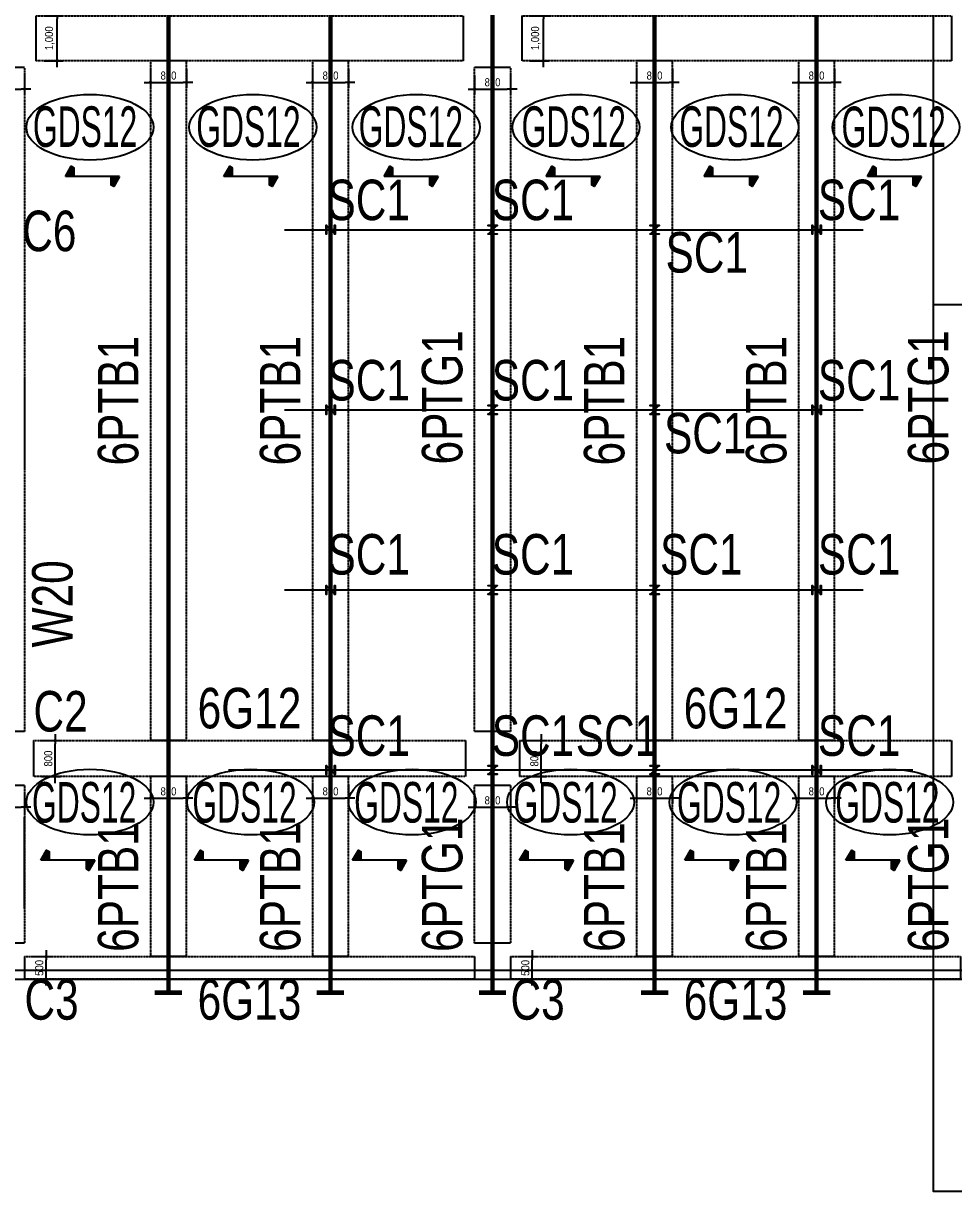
# Model space of a CAD drawing. Header units: millimetres. Extents: x -56296 to 178446, y 64950 to 153500.
# Drawn here: x 145929 to 166600, y 102485 to 128436 of the extents above; entities that cross this region are included whole.
import ezdxf
from ezdxf.enums import TextEntityAlignment as Align

# ---------------------------------------------------------------- set-up
doc = ezdxf.new("R2010")
doc.units = ezdxf.units.MM
doc.linetypes.add('HID', pattern=[2.3, 1.5, -0.8])
doc.linetypes.add('HIDDEN2', pattern=[0.1875, 0.125, -0.0625])
doc.layers.get('Defpoints').update_dxf_attribs({"color": 159})
for name, color, linetype in [('^DECK', 130, 'Continuous'), ('A-CEN', 1, 'Continuous'), ('BEAM-TEXT', 4, 'Continuous'), ('COLUMN-TEXT', 2, 'Continuous'), ('DECK-PL', 4, 'Continuous'), ('DECK-SLAB', 4, 'Continuous'), ('GIRDER-TEXT', 7, 'Continuous'), ('PT', 251, 'Continuous'), ('S-STEEL', 3, 'Continuous'), ('STEEL-COLUMN-TEXT', 3, 'Continuous'), ('WALL-TEXT', 6, 'Continuous'), ('보(beam)', 4, 'HID'), ('보(girder)', 7, 'HID'), ('슬래브라인', 7, 'Continuous')]:
    doc.layers.add(name, color=color, linetype=linetype)
doc.layers.add('NOPLOT', color=191, linetype='Continuous', plot=False)
doc.styles.add('Gdim', font='', dxfattribs={"width": 0.9})
doc.styles.add('Gtx', font='')
doc.styles.get('Gdim').set_extended_font_data('Dotum')
doc.styles.get('Gtx').set_extended_font_data('Dotum')
doc.dimstyles.new('Gdim200', dxfattribs={"dimscale": 200, "dimtxt": 3, "dimasz": 1.2, "dimexe": 2, "dimexo": 3, "dimgap": 1, "dimtad": 1, "dimdsep": 46, "dimlunit": 6, "dimtxsty": 'Gdim', "dimblk1": '_CIDOT', "dimblk2": '_CIDOT', "dimsah": 1, "dimcen": 2.5, "dimdle": 2, "dimclrd": 1, "dimclre": 1, "dimclrt": 3, "dimazin": 2, "dimtfac": 1, "dimtix": 1, "dimtmove": 2, "dimatfit": 3, "dimldrblk": '_CIDOT', "dimfxl": 2, "dimtolj": 1, "dimtzin": 0, "dimarcsym": 0})

# ---------------------------------------------------------------- blocks, each defined once
blk = doc.blocks.new('_CIDOT')
at = {"color": 0, "linetype": 'ByBlock'}
blk.add_line((2, 0), (-1, 0), dxfattribs=at)
at = {"color": 0, "linetype": 'ByBlock', "const_width": 0.5}
blk.add_lwpolyline([(-0.25, 0, 1), (0.25, 0, 1)], format="xyb", close=True, dxfattribs=at)
blk = doc.blocks.new('*D2933')
at = {"layer": 'Defpoints', "color": 155, "lineweight": -2, "transparency": 16777216}
for p, q in [((-1725, 900), (-1305, 900)), ((-1425, -28), (-1425, 828)), ((-1725, -100), (-1305, -100))]:
    blk.add_line(p, q, dxfattribs=at)
at = {"layer": 'Defpoints', "color": 0, "transparency": 16777216}
for p in [(-1905, 900), (-1425, 900), (-1905, -100)]:
    blk.add_point(p, dxfattribs=at)
at = {"layer": 'Defpoints', "color": 155, "lineweight": -2, "transparency": 16777216, "xscale": 71.99999999999994, "yscale": 71.99999999999994, "zscale": 71.99999999999994}
for p, rotation in [((-1425, 900), 90), ((-1425, -100), 270)]:
    blk.add_blockref('_CIDOT', p, dxfattribs=dict(at, rotation=rotation))
at = {"layer": 'Defpoints', "color": 3, "transparency": 16777216, "insert": (-1593, 400), "char_height": 180, "attachment_point": 5, "rotation": 90, "style": 'Gdim'}
blk.add_mtext('\\A1;{\\C155;1,000}', dxfattribs=at)
blk = doc.blocks.new('*D2935')
at = {"layer": 'Defpoints', "color": 155, "lineweight": -2, "transparency": 16777216}
for p, q in [((-1725, 900), (-1305, 900)), ((-1425, -28), (-1425, 828)), ((-1725, -100), (-1305, -100))]:
    blk.add_line(p, q, dxfattribs=at)
at = {"layer": 'Defpoints', "color": 0, "transparency": 16777216}
for p in [(-1905, 900), (-1425, 900), (-1905, -100)]:
    blk.add_point(p, dxfattribs=at)
at = {"layer": 'Defpoints', "color": 155, "lineweight": -2, "transparency": 16777216, "xscale": 71.99999999999994, "yscale": 71.99999999999994, "zscale": 71.99999999999994}
for p, rotation in [((-1425, 900), 90), ((-1425, -100), 270)]:
    blk.add_blockref('_CIDOT', p, dxfattribs=dict(at, rotation=rotation))
at = {"layer": 'Defpoints', "color": 3, "transparency": 16777216, "insert": (-1593, 400), "char_height": 180, "attachment_point": 5, "rotation": 90, "style": 'Gdim'}
blk.add_mtext('\\A1;{\\C155;1,000}', dxfattribs=at)
blk = doc.blocks.new('*D2941')
at = {"layer": 'Defpoints', "color": 155, "lineweight": -2, "transparency": 16777216}
for p, q in [((-1725, 800), (-1305, 800)), ((-1425, 72), (-1425, 728)), ((-1725, 0), (-1305, 0))]:
    blk.add_line(p, q, dxfattribs=at)
at = {"layer": 'Defpoints', "color": 0, "transparency": 16777216}
for p in [(-1905, 800), (-1425, 800), (-1905, 0)]:
    blk.add_point(p, dxfattribs=at)
at = {"layer": 'Defpoints', "color": 155, "lineweight": -2, "transparency": 16777216, "xscale": 71.99999999999994, "yscale": 71.99999999999994, "zscale": 71.99999999999994}
for p, rotation in [((-1425, 800), 90), ((-1425, 0), 270)]:
    blk.add_blockref('_CIDOT', p, dxfattribs=dict(at, rotation=rotation))
at = {"layer": 'Defpoints', "color": 3, "transparency": 16777216, "insert": (-1576, 400), "char_height": 180, "attachment_point": 5, "rotation": 90, "style": 'Gdim'}
blk.add_mtext('\\A1;{\\C155;800}', dxfattribs=at)
blk = doc.blocks.new('*D2945')
at = {"layer": 'Defpoints', "color": 155, "lineweight": -2, "transparency": 16777216}
for p, q in [((-1725, 650), (-1305, 650)), ((-1425, 222), (-1425, 578)), ((-1725, 150), (-1305, 150))]:
    blk.add_line(p, q, dxfattribs=at)
at = {"layer": 'Defpoints', "color": 0, "transparency": 16777216}
for p in [(-1905, 650), (-1425, 650), (-1905, 150)]:
    blk.add_point(p, dxfattribs=at)
at = {"layer": 'Defpoints', "color": 155, "lineweight": -2, "transparency": 16777216, "xscale": 71.99999999999994, "yscale": 71.99999999999994, "zscale": 71.99999999999994}
for p, rotation in [((-1425, 650), 90), ((-1425, 150), 270)]:
    blk.add_blockref('_CIDOT', p, dxfattribs=dict(at, rotation=rotation))
at = {"layer": 'Defpoints', "color": 3, "transparency": 16777216, "insert": (-1576, 400), "char_height": 180, "attachment_point": 5, "rotation": 90, "style": 'Gdim'}
blk.add_mtext('\\A1;{\\C155;500}', dxfattribs=at)
blk = doc.blocks.new('*D2949')
at = {"layer": 'Defpoints', "color": 155, "lineweight": -2, "transparency": 16777216}
for p, q in [((-1725, 800), (-1305, 800)), ((-1425, 72), (-1425, 728)), ((-1725, 0), (-1305, 0))]:
    blk.add_line(p, q, dxfattribs=at)
at = {"layer": 'Defpoints', "color": 0, "transparency": 16777216}
for p in [(-1905, 800), (-1425, 800), (-1905, 0)]:
    blk.add_point(p, dxfattribs=at)
at = {"layer": 'Defpoints', "color": 155, "lineweight": -2, "transparency": 16777216, "xscale": 71.99999999999994, "yscale": 71.99999999999994, "zscale": 71.99999999999994}
for p, rotation in [((-1425, 800), 90), ((-1425, 0), 270)]:
    blk.add_blockref('_CIDOT', p, dxfattribs=dict(at, rotation=rotation))
at = {"layer": 'Defpoints', "color": 3, "transparency": 16777216, "insert": (-1576, 400), "char_height": 180, "attachment_point": 5, "rotation": 90, "style": 'Gdim'}
blk.add_mtext('\\A1;{\\C155;800}', dxfattribs=at)
blk = doc.blocks.new('*D2955')
at = {"layer": 'Defpoints', "color": 155, "lineweight": -2, "transparency": 16777216}
for p, q in [((-1825, 800), (-1405, 800)), ((-1525, 72), (-1525, 728)), ((-1825, 0), (-1405, 0))]:
    blk.add_line(p, q, dxfattribs=at)
at = {"layer": 'Defpoints', "color": 0, "transparency": 16777216}
for p in [(-2005, 800), (-1525, 800), (-2005, 0)]:
    blk.add_point(p, dxfattribs=at)
at = {"layer": 'Defpoints', "color": 155, "lineweight": -2, "transparency": 16777216, "xscale": 71.99999999999994, "yscale": 71.99999999999994, "zscale": 71.99999999999994}
for p, rotation in [((-1525, 800), 90), ((-1525, 0), 270)]:
    blk.add_blockref('_CIDOT', p, dxfattribs=dict(at, rotation=rotation))
at = {"layer": 'Defpoints', "color": 3, "transparency": 16777216, "insert": (-1676, 400), "char_height": 180, "attachment_point": 5, "rotation": 90, "style": 'Gdim'}
blk.add_mtext('\\A1;{\\C155;800}', dxfattribs=at)
blk = doc.blocks.new('*D3019')
at = {"layer": 'Defpoints', "color": 155, "lineweight": -2, "transparency": 16777216}
for p, q in [((-888, 700), (-468, 700)), ((-588, -28), (-588, 628)), ((-888, -100), (-468, -100))]:
    blk.add_line(p, q, dxfattribs=at)
at = {"layer": 'Defpoints', "color": 0, "transparency": 16777216}
for p in [(-1068, 700), (-588, 700), (-1068, -100)]:
    blk.add_point(p, dxfattribs=at)
at = {"layer": 'Defpoints', "color": 155, "lineweight": -2, "transparency": 16777216, "xscale": 71.99999999999994, "yscale": 71.99999999999994, "zscale": 71.99999999999994}
for p, rotation in [((-588, 700), 90), ((-588, -100), 270)]:
    blk.add_blockref('_CIDOT', p, dxfattribs=dict(at, rotation=rotation))
at = {"layer": 'Defpoints', "color": 3, "transparency": 16777216, "insert": (-738, 300), "char_height": 180, "attachment_point": 5, "rotation": 90, "style": 'Gdim'}
blk.add_mtext('\\A1;{\\C155;800}', dxfattribs=at)
blk = doc.blocks.new('*D2977')
at = {"layer": 'Defpoints', "color": 155, "lineweight": -2, "transparency": 16777216}
for p, q in [((-888, 700), (-468, 700)), ((-588, -28), (-588, 628)), ((-888, -100), (-468, -100))]:
    blk.add_line(p, q, dxfattribs=at)
at = {"layer": 'Defpoints', "color": 0, "transparency": 16777216}
for p in [(-1068, 700), (-588, 700), (-1068, -100)]:
    blk.add_point(p, dxfattribs=at)
at = {"layer": 'Defpoints', "color": 155, "lineweight": -2, "transparency": 16777216, "xscale": 71.99999999999994, "yscale": 71.99999999999994, "zscale": 71.99999999999994}
for p, rotation in [((-588, 700), 90), ((-588, -100), 270)]:
    blk.add_blockref('_CIDOT', p, dxfattribs=dict(at, rotation=rotation))
at = {"layer": 'Defpoints', "color": 3, "transparency": 16777216, "insert": (-738, 300), "char_height": 180, "attachment_point": 5, "rotation": 90, "style": 'Gdim'}
blk.add_mtext('\\A1;{\\C155;800}', dxfattribs=at)
blk = doc.blocks.new('A$C58C40D4B')
at = {"layer": 'DECK-PL'}
for points in [[(-600, 2), (-471, -223), (-415, -192), (-415, 2)], [(600, 2), (471, 228), (415, 196), (415, 2)]]:
    blk.add_hatch(color=256, dxfattribs=at).paths.add_polyline_path(points)
blk.add_line((-600, 2), (600, 2), dxfattribs=at)
for points in [[(-600, 2), (-471, -223), (-415, -192), (-415, 2), (-415, 2), (-471, 2), (-600, 2)], [(600, 2), (471, 228), (415, 196), (415, 2), (415, 2), (471, 2), (600, 2)]]:
    blk.add_lwpolyline(points, dxfattribs=at)
blk = doc.blocks.new('*U2882')
blk.add_lwpolyline([(17, 12, -0.414214), (4, 25), (4, 175, -0.414214), (17, 188), (100, 188), (100, 200), (-100, 200), (-100, 188), (-17, 188, -0.414214), (-4, 175), (-4, 25, -0.414214), (-17, 12), (-100, 12), (-100, 0), (100, 0), (100, 12)], format="xyb", close=True)
blk = doc.blocks.new('A$C6b566d2f')
at = {"layer": 'NOPLOT'}
for p, q in [((152654, -54249, 0), (152854, -54449, 0)), ((156254, -54449, 0), (156454, -54249, 0)), ((159854, -54449, 0), (160054, -54249, 0)), ((163454, -54249, 0), (163654, -54449, 0)), ((152654, -58249, 0), (152854, -58449, 0)), ((156254, -58449, 0), (156454, -58249, 0)), ((159854, -58449, 0), (160054, -58249, 0)), ((163454, -58249, 0), (163654, -58449, 0)), ((152654, -62249, 0), (152854, -62449, 0)), ((156254, -62449, 0), (156454, -62249, 0)), ((159854, -62449, 0), (160054, -62249, 0)), ((163454, -62249, 0), (163654, -62449, 0)), ((152654, -66249, 0), (152854, -66449, 0)), ((156254, -66449, 0), (156454, -66249, 0)), ((159854, -66449, 0), (160054, -66249, 0)), ((163454, -66249, 0), (163654, -66449, 0))]:
    blk.add_line(p, q, dxfattribs=at)
at = {"layer": 'S-STEEL', "xscale": -1, "rotation": 270}
for p in [(152654, -54349, 0), (163454, -54349, 0), (152654, -58349, 0), (163454, -58349, 0), (152654, -62349, 0), (163454, -62349, 0), (152654, -66349, 0), (163454, -66349, 0)]:
    blk.add_blockref('*U2882', p, dxfattribs=at)
at = {"layer": 'S-STEEL', "xscale": -1}
for p in [(156354, -54449, 0), (159954, -54449, 0), (156354, -58449, 0), (159954, -58449, 0), (156354, -62449, 0), (159954, -62449, 0), (156354, -66449, 0), (159954, -66449, 0)]:
    blk.add_blockref('*U2882', p, dxfattribs=at)
blk = doc.blocks.new('*U2934')
at = {"layer": 'Defpoints'}
for p, q in [((-1905.451, 900), (-1905.451, -100)), ((7594.549, 900), (7594.549, -100))]:
    blk.add_line(p, q, dxfattribs=at)
at = {"layer": '보(girder)'}
for p, q in [((-1905.451, 900), (7594.549, 900)), ((7594.549, -100), (-1905.451, -100))]:
    blk.add_line(p, q, dxfattribs=at)
at = {"layer": 'Defpoints'}
dim = blk.add_linear_dim(base=(-1425.451, 900), p1=(-1905.451, -100), p2=(-1905.451, 900), angle=90, text='{\\C155;<>}', dimstyle='Gdim200', override={"dimscale": 60, "dimzin": 8, "dimclrd": 155, "dimclre": 155}, dxfattribs=at)
dim.commit()
dim.dimension.update_dxf_attribs({"geometry": '*D2933', "text_midpoint": (-1592.914, 400)})
blk = doc.blocks.new('*U2936')
at = {"layer": 'Defpoints'}
for p, q in [((-1905.451, 900), (-1905.451, -100)), ((7644.549, 900), (7644.549, -100))]:
    blk.add_line(p, q, dxfattribs=at)
at = {"layer": '보(girder)'}
for p, q in [((-1905.451, 900), (7644.549, 900)), ((7644.549, -100), (-1905.451, -100))]:
    blk.add_line(p, q, dxfattribs=at)
at = {"layer": 'Defpoints'}
dim = blk.add_linear_dim(base=(-1425.451, 900), p1=(-1905.451, -100), p2=(-1905.451, 900), angle=90, text='{\\C155;<>}', dimstyle='Gdim200', override={"dimscale": 60, "dimzin": 8, "dimclrd": 155, "dimclre": 155}, dxfattribs=at)
dim.commit()
dim.dimension.update_dxf_attribs({"geometry": '*D2935', "text_midpoint": (-1592.914, 400)})
blk = doc.blocks.new('*U2942')
at = {"layer": 'Defpoints'}
for p, q in [((-1905.451, 800), (-1905.451, 0)), ((7694.549, 800), (7694.549, 0))]:
    blk.add_line(p, q, dxfattribs=at)
at = {"layer": '보(girder)'}
for p, q in [((-1905.451, 800), (7694.549, 800)), ((7694.549, 0), (-1905.451, 0))]:
    blk.add_line(p, q, dxfattribs=at)
at = {"layer": 'Defpoints'}
dim = blk.add_linear_dim(base=(-1425.451, 800), p1=(-1905.451, 0), p2=(-1905.451, 800), angle=90, text='{\\C155;<>}', dimstyle='Gdim200', override={"dimscale": 60, "dimzin": 8, "dimclrd": 155, "dimclre": 155}, dxfattribs=at)
dim.commit()
dim.dimension.update_dxf_attribs({"geometry": '*D2941', "text_midpoint": (-1575.573, 400)})
blk = doc.blocks.new('*U2946')
at = {"layer": 'Defpoints'}
for p, q in [((-1905.451, 650), (-1905.451, 150)), ((8094.549, 650), (8094.549, 150))]:
    blk.add_line(p, q, dxfattribs=at)
at = {"layer": '보(girder)'}
for p, q in [((-1905.451, 650), (8094.549, 650)), ((8094.549, 150), (-1905.451, 150))]:
    blk.add_line(p, q, dxfattribs=at)
at = {"layer": 'Defpoints'}
dim = blk.add_linear_dim(base=(-1425.451, 650), p1=(-1905.451, 150), p2=(-1905.451, 650), angle=90, text='{\\C155;<>}', dimstyle='Gdim200', override={"dimscale": 60, "dimzin": 8, "dimclrd": 155, "dimclre": 155}, dxfattribs=at)
dim.commit()
dim.dimension.update_dxf_attribs({"geometry": '*D2945', "text_midpoint": (-1575.573, 400)})
blk = doc.blocks.new('*U2950')
at = {"layer": 'Defpoints'}
for p, q in [((-1905.451, 800), (-1905.451, 0)), ((12844.549, 800), (12844.549, 0))]:
    blk.add_line(p, q, dxfattribs=at)
at = {"layer": '보(girder)'}
for p, q in [((-1905.451, 800), (12844.549, 800)), ((12844.549, 0), (-1905.451, 0))]:
    blk.add_line(p, q, dxfattribs=at)
at = {"layer": 'Defpoints'}
dim = blk.add_linear_dim(base=(-1425.451, 800), p1=(-1905.451, 0), p2=(-1905.451, 800), angle=90, text='{\\C155;<>}', dimstyle='Gdim200', override={"dimscale": 60, "dimzin": 8, "dimclrd": 155, "dimclre": 155}, dxfattribs=at)
dim.commit()
dim.dimension.update_dxf_attribs({"geometry": '*D2949', "text_midpoint": (-1575.573, 400)})
blk = doc.blocks.new('*U2956')
at = {"layer": 'Defpoints'}
for p, q in [((-2005.451, 800), (-2005.451, 0)), ((1494.549, 800), (1494.549, 0))]:
    blk.add_line(p, q, dxfattribs=at)
at = {"layer": '보(girder)'}
for p, q in [((-2005.451, 800), (1494.549, 800)), ((1494.549, 0), (-2005.451, 0))]:
    blk.add_line(p, q, dxfattribs=at)
at = {"layer": 'Defpoints'}
dim = blk.add_linear_dim(base=(-1525.451, 800), p1=(-2005.451, 0), p2=(-2005.451, 800), angle=90, text='{\\C155;<>}', dimstyle='Gdim200', override={"dimscale": 60, "dimzin": 8, "dimclrd": 155, "dimclre": 155}, dxfattribs=at)
dim.commit()
dim.dimension.update_dxf_attribs({"geometry": '*D2955', "text_midpoint": (-1675.573, 400)})
blk = doc.blocks.new('*U3020')
at = {"layer": 'Defpoints'}
for p, q in [((-1067.879, 700), (-1067.879, -100)), ((14032.121, 700), (14032.121, -100))]:
    blk.add_line(p, q, dxfattribs=at)
at = {"layer": '보(beam)'}
for p, q in [((14032.121, 700), (-1067.879, 700)), ((-1067.879, -100), (14032.121, -100))]:
    blk.add_line(p, q, dxfattribs=at)
at = {"layer": 'Defpoints'}
dim = blk.add_linear_dim(base=(-587.879, 700), p1=(-1067.879, -100), p2=(-1067.879, 700), angle=90, text='{\\C155;<>}', dimstyle='Gdim200', override={"dimscale": 60, "dimzin": 8, "dimclrd": 155, "dimclre": 155}, dxfattribs=at)
dim.commit()
dim.dimension.update_dxf_attribs({"geometry": '*D3019', "text_midpoint": (-738.001, 300)})
blk = doc.blocks.new('*U2978')
at = {"layer": 'Defpoints'}
for p, q in [((-1067.879, 700), (-1067.879, -100)), ((2932.121, 700), (2932.121, -100))]:
    blk.add_line(p, q, dxfattribs=at)
at = {"layer": '보(beam)'}
for p, q in [((2932.121, 700), (-1067.879, 700)), ((-1067.879, -100), (2932.121, -100))]:
    blk.add_line(p, q, dxfattribs=at)
at = {"layer": 'Defpoints'}
dim = blk.add_linear_dim(base=(-587.879, 700), p1=(-1067.879, -100), p2=(-1067.879, 700), angle=90, text='{\\C155;<>}', dimstyle='Gdim200', override={"dimscale": 60, "dimzin": 8, "dimclrd": 155, "dimclre": 155}, dxfattribs=at)
dim.commit()
dim.dimension.update_dxf_attribs({"geometry": '*D2977', "text_midpoint": (-738.001, 300)})

msp = doc.modelspace()

# ---------------------------------------------------------------- linework, layer by layer
at = {"layer": '^DECK', "color": 0}
for centre in [(147408, 126127), (151028, 126127), (154658, 126127), (158208, 126127), (161738, 126127), (165318, 126127), (147408, 111137), (150978, 111137), (154568, 111137), (158088, 111137), (161698, 111137), (165178, 111137)]:
    msp.add_ellipse(centre, major_axis=(1412, 0), ratio=0.516176, dxfattribs=at)
at = {"layer": 'A-CEN'}
for p, q in [((149154, 153500), (149154, 110772)), ((152754, 153500), (152754, 110772)), ((159954, 153500), (159954, 110772)), ((163554, 153500), (163554, 110772)), ((151731, 123851, 0), (164586, 123851, 0)), ((151731, 119851, 0), (164586, 119851, 0)), ((151731, 115851, 0), (164586, 115851, 0)), ((150490, 111851, 0), (165690, 111851, 0))]:
    msp.add_line(p, q, dxfattribs=at)
at = {"layer": 'NOPLOT', "elevation": 0}
for points in [[(166154, 150005), (178154, 150005), (178154, 122185), (166154, 122185)], [(166154, 130305), (178154, 130305), (178154, 102485), (166154, 102485)]]:
    msp.add_lwpolyline(points, close=True, dxfattribs=at)
at = {"layer": 'PT', "linetype": 'HIDDEN2', "ltscale": 10, "const_width": 100, "elevation": 0}
for points in [[(149154, 149305), (149154, 106905)], [(152754, 149305), (152754, 106905)], [(156354, 149305), (156354, 106905)], [(159954, 149305), (159954, 106905)], [(163554, 149305), (163554, 106905)]]:
    msp.add_lwpolyline(points, dxfattribs=at)
at = {"layer": 'PT', "const_width": 100, "elevation": 0}
for points in [[(148850, 106905), (149457, 106905)], [(152450, 106905), (153057, 106905)], [(156050, 106905), (156657, 106905)], [(159650, 106905), (160257, 106905)], [(163250, 106905), (163857, 106905)]]:
    msp.add_lwpolyline(points, dxfattribs=at)
at = {"layer": '슬래브라인'}
for p, q in [((145954, 120535), (145954, 118505)), ((145954, 108775), (145954, 110805)), ((98754, 107405), (170754, 107405)), ((98754, 107205), (170754, 107205))]:
    msp.add_line(p, q, dxfattribs=at)

# ---------------------------------------------------------------- block references
at = {"layer": 'DECK-PL', "xscale": -1}
for p in [(147465, 125034), (150985, 125034), (154545, 125034), (158145, 125034), (161655, 125034), (165285, 125034), (146915, 109844), (150335, 109844), (153845, 109844), (157555, 109844), (161225, 109844), (164805, 109844)]:
    msp.add_blockref('A$C58C40D4B', p, dxfattribs=at)
at = {"layer": 'S-STEEL'}
msp.add_blockref('A$C6b566d2f', (0, 178200), dxfattribs=at)
at = {"layer": '보(beam)', "rotation": 270}
for name, p in [('*U3020', (148854, 126537)), ('*U3020', (152454, 126537)), ('*U3020', (159654, 126537)), ('*U3020', (163254, 126537)), ('*U2978', (148854, 110637)), ('*U2978', (152454, 110637)), ('*U2978', (159654, 110637)), ('*U2978', (163254, 110637))]:
    msp.add_blockref(name, p, dxfattribs=at)
at = {"layer": '보(girder)'}
for name, p in [('*U2934', (148109, 127705)), ('*U2936', (158909, 127705)), ('*U2942', (148059, 111705)), ('*U2942', (158859, 111705)), ('*U2946', (147859, 107055)), ('*U2946', (158659, 107055))]:
    msp.add_blockref(name, p, dxfattribs=at)
at = {"layer": '보(girder)', "rotation": 270}
for name, p in [('*U2950', (145154, 125550)), ('*U2950', (155954, 125550)), ('*U2956', (145154, 109500)), ('*U2956', (155954, 109500))]:
    msp.add_blockref(name, p, dxfattribs=at)

# ---------------------------------------------------------------- texts
at = {"layer": 'BEAM-TEXT', "style": 'Gtx', "width": 0.8}
for p in [(148754, 120055), (152354, 120055), (159554, 120055), (163154, 120055), (148754, 109251), (152354, 109251), (159554, 109251), (163154, 109251)]:
    msp.add_text('6PTB1', height=900, rotation=90, dxfattribs=at).set_placement(p, align=Align.BOTTOM_CENTER)
at = {"layer": 'COLUMN-TEXT', "color": 3, "style": 'Gtx', "width": 0.8}
msp.add_text('C6', height=900, dxfattribs=at).set_placement((145904, 123105), align=Align.BOTTOM_LEFT)
for s, p in [('C2', (146154, 113605)), ('C3', (145954, 107205)), ('C3', (156754, 107205))]:
    msp.add_text(s, height=900, dxfattribs=at).set_placement(p, align=Align.TOP_LEFT)
at = {"layer": 'DECK-SLAB', "style": 'Gtx', "width": 0.6}
for p in [(146142, 125692, 0), (149772, 125692, 0), (153381, 125692, 0), (157001, 125692, 0), (160504, 125692, 0), (164109, 125686, 0), (146122, 110683, 0), (149685, 110683, 0), (153280, 110683, 0), (156820, 110683, 0), (160453, 110683, 0), (163969, 110683, 0)]:
    msp.add_text('GDS12', height=900, dxfattribs=at).set_placement(p)
at = {"layer": 'GIRDER-TEXT', "style": 'Gtx', "width": 0.8}
for p in [(155954, 120130), (166754, 120130), (155954, 109301), (166754, 109301)]:
    msp.add_text('6PTG1', height=900, rotation=90, dxfattribs=at).set_placement(p, align=Align.BOTTOM_CENTER)
for p in [(150954, 112505), (161754, 112505)]:
    msp.add_text('6G12', height=900, dxfattribs=at).set_placement(p, align=Align.BOTTOM_CENTER)
for p in [(150954, 107205), (161754, 107205)]:
    msp.add_text('6G13', height=900, dxfattribs=at).set_placement(p, align=Align.TOP_CENTER)
at = {"layer": 'STEEL-COLUMN-TEXT', "style": 'Gtx', "width": 0.8}
for p in [(152687, 124964), (156337, 124964), (163583, 124964), (160198, 123800), (152687, 120959), (156337, 120959), (163583, 120959), (160164, 119784), (152687, 117092), (156337, 117092), (160077, 117092), (163583, 117092), (152687, 113064), (156337, 113064), (158204, 113064), (163583, 113064)]:
    msp.add_text('SC1', height=900, dxfattribs=at).set_placement(p, align=Align.TOP_LEFT)
at = {"layer": 'WALL-TEXT', "style": 'Gtx', "width": 0.8}
msp.add_text('W20', height=900, rotation=90, dxfattribs=at).set_placement((146123, 115541, 0), align=Align.TOP_CENTER)

doc.saveas('drawing.dxf')
